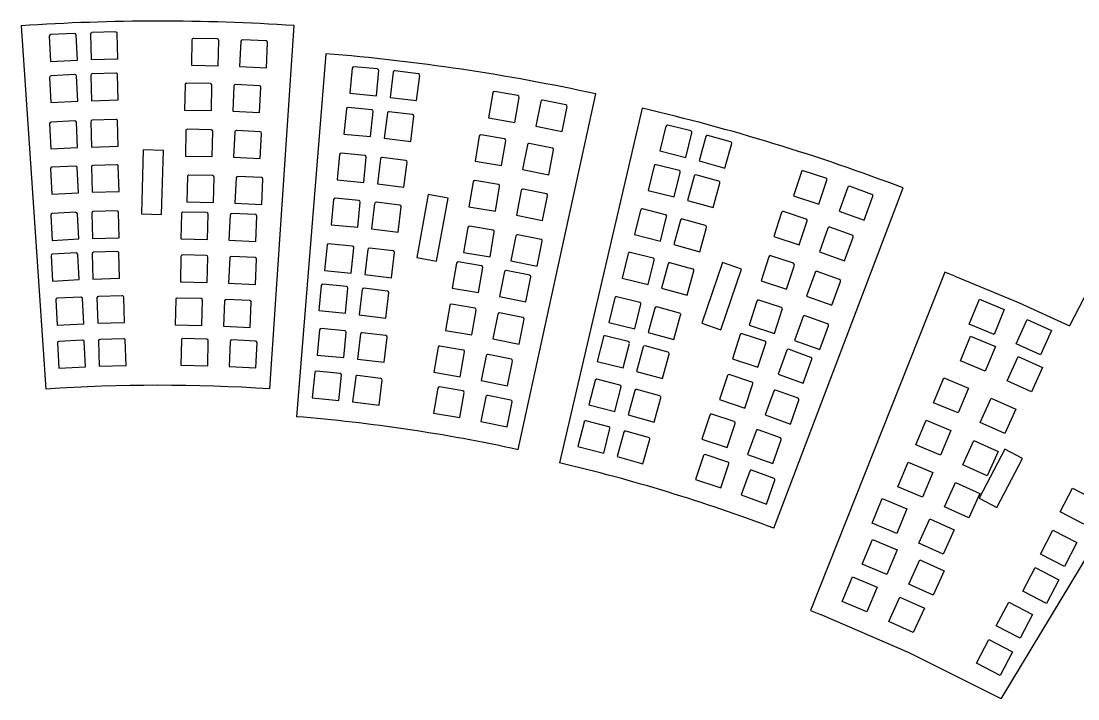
# Model space of a CAD drawing. Extents: x -234 to 632, y -244 to 547.
# Drawn here: x 186.4 to 344.1, y 425.5 to 526.6 of the extents above; entities that cross this region are included whole.
import ezdxf

# ---------------------------------------------------------------- set-up
doc = ezdxf.new("R2010")
doc.units = 0
doc.layers.get('0').update_dxf_attribs({"linetype": 'CONTINUOUS'})

msp = doc.modelspace()

# ---------------------------------------------------------------- linework, layer by layer
at = {"color": 7, "linetype": 'CONTINUOUS'}
for p, q in [((186.37, 525.87), (190.05, 471.67)), ((223.51, 471.71), (227.15, 525.91)), ((190.58, 524.34), (190.77, 520.56)), ((194.33, 524.75), (190.79, 524.57)), ((194.77, 520.77), (194.57, 524.54)), ((196.71, 524.63), (196.82, 520.85)), ((200.48, 524.96), (196.93, 524.86)), ((200.82, 520.96), (200.71, 524.74)), ((215.66, 523.94), (212.11, 524.01)), ((332.69, 425.47), (392.58, 524.61)), ((211.88, 523.79), (211.8, 520.01)), ((215.8, 519.93), (215.88, 523.71)), ((219.17, 523.59), (218.99, 519.82)), ((222.95, 523.63), (219.41, 523.81)), ((222.98, 519.63), (223.17, 523.4)), ((190.77, 520.56), (194.77, 520.77)), ((196.82, 520.85), (200.82, 520.96)), ((231.86, 521.72), (227.47, 467.57)), ((211.8, 520.01), (215.8, 519.93)), ((218.99, 519.82), (222.98, 519.63)), ((235.79, 519.58), (235.43, 515.82)), ((239.57, 519.44), (236.04, 519.78)), ((239.41, 515.43), (239.77, 519.19)), ((245.68, 518.72), (242.16, 519.15)), ((190.63, 518.19), (190.82, 514.42)), ((194.39, 518.61), (190.84, 518.42)), ((194.82, 514.62), (194.62, 518.4)), ((196.76, 518.48), (196.87, 514.71)), ((200.53, 518.81), (196.98, 518.71)), ((200.87, 514.82), (200.76, 518.59)), ((241.91, 518.96), (241.45, 515.21)), ((245.42, 514.73), (245.88, 518.47)), ((210.85, 517.1), (210.78, 513.32)), ((214.63, 517.25), (211.08, 517.32)), ((214.78, 513.24), (214.85, 517.02)), ((218.15, 516.9), (217.96, 513.13)), ((221.93, 516.94), (218.38, 517.12)), ((221.96, 512.94), (222.14, 516.71)), ((260.54, 515.46), (257.04, 516.06)), ((190.82, 514.42), (194.82, 514.62)), ((196.87, 514.71), (200.87, 514.82)), ((235.43, 515.82), (239.41, 515.43)), ((241.45, 515.21), (245.42, 514.73)), ((256.78, 515.88), (256.14, 512.16)), ((260.09, 511.48), (260.72, 515.2)), ((260.56, 462.65), (272.19, 515.72)), ((263.96, 514.6), (263.22, 510.9)), ((267.71, 514.08), (264.23, 514.78)), ((210.78, 513.32), (214.78, 513.24)), ((217.96, 513.13), (221.96, 512.94)), ((234.93, 513.49), (234.57, 509.73)), ((238.71, 513.35), (235.18, 513.69)), ((238.55, 509.35), (238.91, 513.1)), ((241.05, 512.87), (240.59, 509.12)), ((244.82, 512.64), (241.29, 513.07)), ((279.08, 513.59), (266.73, 460.68)), ((267.15, 510.12), (267.89, 513.82)), ((190.62, 511.29), (190.82, 507.51)), ((194.38, 511.7), (190.83, 511.52)), ((194.81, 507.72), (194.62, 511.49)), ((196.76, 511.58), (196.87, 507.8)), ((200.53, 511.91), (196.98, 511.81)), ((200.86, 507.91), (200.76, 511.69)), ((244.56, 508.64), (245.02, 512.39)), ((256.14, 512.16), (260.09, 511.48)), ((210.97, 510.23), (210.89, 506.45)), ((214.75, 510.37), (211.2, 510.45)), ((214.89, 506.37), (214.97, 510.15)), ((218.26, 510.03), (218.08, 506.26)), ((222.05, 510.07), (218.5, 510.25)), ((222.08, 506.07), (222.26, 509.84)), ((234.57, 509.73), (238.55, 509.35)), ((263.22, 510.9), (267.15, 510.12)), ((282.65, 510.89), (281.73, 507.22)), ((286.37, 510.19), (282.92, 511.05)), ((285.61, 506.25), (286.53, 509.91)), ((240.59, 509.12), (244.56, 508.64)), ((254.77, 509.41), (254.14, 505.69)), ((258.53, 509), (255.03, 509.6)), ((258.08, 505.02), (258.72, 508.74)), ((261.96, 508.14), (261.22, 504.44)), ((265.7, 507.62), (262.22, 508.32)), ((288.6, 509.37), (287.6, 505.73)), ((292.3, 508.58), (288.88, 509.52)), ((291.45, 504.66), (292.46, 508.3)), ((190.82, 507.51), (194.81, 507.72)), ((196.87, 507.8), (200.86, 507.91)), ((204.61, 507.37), (204.32, 497.81)), ((207.61, 507.28), (204.61, 507.37)), ((207.32, 497.72), (207.61, 507.28)), ((233.9, 506.67), (233.54, 502.91)), ((237.68, 506.52), (234.15, 506.87)), ((265.14, 503.65), (265.88, 507.36)), ((281.73, 507.22), (285.61, 506.25)), ((194.51, 504.95), (190.96, 504.77)), ((200.65, 505.16), (197.1, 505.06)), ((200.99, 501.16), (200.88, 504.94)), ((210.89, 506.45), (214.89, 506.37)), ((218.08, 506.26), (222.08, 506.07)), ((237.52, 502.52), (237.89, 506.28)), ((240.02, 506.04), (239.56, 502.3)), ((243.79, 505.81), (240.27, 506.24)), ((243.53, 501.81), (243.99, 505.56)), ((254.14, 505.69), (258.08, 505.02)), ((280.9, 504.99), (279.98, 501.33)), ((284.62, 504.29), (281.17, 505.16)), ((287.6, 505.73), (291.45, 504.66)), ((190.75, 504.54), (190.94, 500.76)), ((194.94, 500.97), (194.74, 504.74)), ((196.88, 504.83), (196.99, 501.05)), ((211.19, 503.39), (211.11, 499.61)), ((214.97, 503.53), (211.42, 503.6)), ((222.26, 503.23), (218.72, 503.4)), ((261.22, 504.44), (265.14, 503.65)), ((283.86, 500.36), (284.78, 504.02)), ((286.85, 503.47), (285.85, 499.84)), ((290.55, 502.69), (287.13, 503.63)), ((302.86, 504.12), (301.68, 500.54)), ((306.52, 503.16), (303.14, 504.27)), ((354.89, 504.41), (342.92, 481.13)), ((215.11, 499.53), (215.19, 503.3)), ((218.48, 503.19), (218.3, 499.42)), ((222.29, 499.22), (222.48, 503)), ((233.54, 502.91), (237.52, 502.52)), ((239.56, 502.3), (243.53, 501.81)), ((253.87, 502.6), (253.23, 498.88)), ((257.63, 502.19), (254.13, 502.78)), ((257.18, 498.21), (257.81, 501.93)), ((289.7, 498.77), (290.71, 502.41)), ((305.48, 499.29), (306.66, 502.87)), ((309.78, 501.8), (308.5, 498.25)), ((313.4, 500.73), (310.06, 501.94)), ((190.94, 500.76), (194.94, 500.97)), ((196.99, 501.05), (200.99, 501.16)), ((236.81, 499.83), (233.27, 500.17)), ((247.16, 500.72), (245.45, 491.31)), ((250.11, 500.18), (247.16, 500.72)), ((248.4, 490.77), (250.11, 500.18)), ((261.05, 501.33), (260.31, 497.62)), ((264.8, 500.81), (261.32, 501.5)), ((264.23, 496.84), (264.98, 500.54)), ((279.98, 501.33), (283.86, 500.36)), ((298.73, 450.92), (318.08, 501.69)), ((301.68, 500.54), (305.48, 499.29)), ((312.26, 496.89), (313.54, 500.45)), ((211.11, 499.61), (215.11, 499.53)), ((218.3, 499.42), (222.29, 499.22)), ((233.03, 499.97), (232.66, 496.21)), ((236.64, 495.83), (237.01, 499.58)), ((239.14, 499.35), (238.68, 495.6)), ((242.91, 499.12), (239.39, 499.55)), ((242.65, 495.12), (243.11, 498.87)), ((253.23, 498.88), (257.18, 498.21)), ((285.85, 499.84), (289.7, 498.77)), ((190.78, 497.64), (190.98, 493.87)), ((194.54, 498.06), (191, 497.88)), ((194.97, 494.08), (194.78, 497.85)), ((196.92, 497.93), (197.03, 494.16)), ((200.69, 498.26), (197.14, 498.16)), ((201.03, 494.27), (200.92, 498.04)), ((204.32, 497.81), (207.32, 497.72)), ((210.29, 497.87), (210.22, 494.09)), ((214.07, 498.02), (210.52, 498.09)), ((214.22, 494.01), (214.29, 497.79)), ((217.59, 497.67), (217.4, 493.9)), ((221.37, 497.71), (217.82, 497.89)), ((221.4, 493.71), (221.58, 497.48)), ((260.31, 497.62), (264.23, 496.84)), ((278.87, 498.39), (277.96, 494.73)), ((282.59, 497.69), (279.14, 498.56)), ((281.84, 493.76), (282.75, 497.42)), ((288.53, 496.09), (285.1, 497.03)), ((299.92, 498.03), (298.74, 494.44)), ((303.58, 497.06), (300.2, 498.17)), ((308.5, 498.25), (312.26, 496.89)), ((232.66, 496.21), (236.64, 495.83)), ((238.68, 495.6), (242.65, 495.12)), ((253.07, 495.8), (252.44, 492.08)), ((256.83, 495.39), (253.33, 495.99)), ((284.83, 496.88), (283.82, 493.24)), ((287.68, 492.17), (288.68, 495.81)), ((302.54, 493.19), (303.72, 496.78)), ((306.84, 495.71), (305.56, 492.15)), ((310.46, 494.64), (307.12, 495.84)), ((190.98, 493.87), (194.97, 494.08)), ((197.03, 494.16), (201.03, 494.27)), ((210.22, 494.09), (214.22, 494.01)), ((217.4, 493.9), (221.4, 493.71)), ((256.38, 491.41), (257.01, 495.13)), ((260.25, 494.53), (259.51, 490.83)), ((264, 494.01), (260.52, 494.7)), ((277.96, 494.73), (281.84, 493.76)), ((298.74, 494.44), (302.54, 493.19)), ((309.32, 490.8), (310.6, 494.35)), ((232.04, 493.15), (231.67, 489.39)), ((235.82, 493), (232.28, 493.35)), ((235.65, 489), (236.02, 492.76)), ((238.15, 492.53), (237.7, 488.78)), ((241.93, 492.29), (238.4, 492.72)), ((263.44, 490.04), (264.18, 493.74)), ((283.82, 493.24), (287.68, 492.17)), ((190.83, 491.58), (191.03, 487.81)), ((194.59, 492), (191.05, 491.81)), ((195.02, 488.01), (194.83, 491.78)), ((196.97, 491.87), (197.08, 488.09)), ((200.74, 492.2), (197.19, 492.1)), ((201.07, 488.21), (200.97, 491.98)), ((210.23, 491.47), (210.16, 487.69)), ((214.01, 491.61), (210.46, 491.69)), ((214.16, 487.61), (214.23, 491.38)), ((217.53, 491.27), (217.34, 487.5)), ((221.31, 491.31), (217.76, 491.48)), ((221.34, 487.31), (221.52, 491.08)), ((241.67, 488.29), (242.12, 492.04)), ((245.45, 491.31), (248.4, 490.77)), ((252.44, 492.08), (256.38, 491.41)), ((259.51, 490.83), (263.44, 490.04)), ((277.01, 491.9), (276.1, 488.24)), ((280.73, 491.2), (277.29, 492.07)), ((279.98, 487.27), (280.89, 490.93)), ((298.02, 491.42), (296.84, 487.84)), ((301.68, 490.46), (298.3, 491.57)), ((305.56, 492.15), (309.32, 490.8)), ((231.67, 489.39), (235.65, 489)), ((251.37, 490.48), (250.73, 486.76)), ((255.13, 490.07), (251.63, 490.66)), ((254.67, 486.09), (255.31, 489.81)), ((258.55, 489.21), (257.81, 485.5)), ((262.3, 488.69), (258.81, 489.38)), ((282.97, 490.38), (281.96, 486.75)), ((286.67, 489.6), (283.24, 490.54)), ((285.82, 485.68), (286.82, 489.32)), ((291.1, 490.55), (288.02, 481.5)), ((290.86, 480.53), (293.94, 489.59)), ((293.94, 489.59), (291.1, 490.55)), ((300.64, 486.59), (301.82, 490.17)), ((324.3, 489.12), (304.25, 438.63)), ((308.56, 488.03), (305.22, 489.24)), ((325.78, 488.54), (324.3, 489.12)), ((191.03, 487.81), (195.02, 488.01)), ((197.08, 488.09), (201.07, 488.21)), ((210.16, 487.69), (214.16, 487.61)), ((237.7, 488.78), (241.67, 488.29)), ((261.73, 484.72), (262.47, 488.42)), ((276.1, 488.24), (279.98, 487.27)), ((296.84, 487.84), (300.64, 486.59)), ((304.94, 489.1), (303.65, 485.55)), ((307.42, 484.19), (308.7, 487.74)), ((217.34, 487.5), (221.34, 487.31)), ((231.19, 487.14), (230.82, 483.39)), ((234.97, 487), (231.43, 487.35)), ((234.8, 483), (235.17, 486.76)), ((237.3, 486.52), (236.85, 482.77)), ((241.08, 486.29), (237.55, 486.72)), ((240.82, 482.29), (241.27, 486.04)), ((250.73, 486.76), (254.67, 486.09)), ((281.96, 486.75), (285.82, 485.68)), ((191.55, 485), (191.75, 481.23)), ((195.31, 485.41), (191.77, 485.23)), ((195.74, 481.43), (195.55, 485.2)), ((197.69, 485.29), (197.8, 481.51)), ((201.46, 485.62), (197.91, 485.52)), ((201.79, 481.62), (201.69, 485.4)), ((209.45, 485.05), (209.38, 481.27)), ((213.23, 485.2), (209.68, 485.27)), ((213.37, 481.19), (213.45, 484.97)), ((216.75, 484.85), (216.56, 481.08)), ((220.53, 484.89), (216.98, 485.07)), ((220.56, 480.89), (220.74, 484.66)), ((257.81, 485.5), (261.73, 484.72)), ((275.03, 485.3), (274.11, 481.64)), ((278.75, 484.6), (275.3, 485.46)), ((296.22, 484.82), (295.05, 481.23)), ((299.88, 483.85), (296.51, 484.96)), ((303.65, 485.55), (307.42, 484.19)), ((327.94, 481.39), (329.47, 485.08)), ((329.47, 485.08), (333.16, 483.54)), ((230.82, 483.39), (234.8, 483)), ((250.36, 484.16), (249.72, 480.44)), ((254.12, 483.74), (250.62, 484.34)), ((253.67, 479.76), (254.3, 483.48)), ((257.54, 482.88), (256.8, 479.18)), ((261.29, 482.36), (257.81, 483.06)), ((277.99, 480.66), (278.91, 484.33)), ((280.99, 483.78), (279.98, 480.14)), ((284.68, 482.99), (281.26, 483.94)), ((298.85, 479.98), (300.02, 483.57)), ((333.16, 483.54), (331.63, 479.85)), ((191.75, 481.23), (195.74, 481.43)), ((197.8, 481.51), (201.79, 481.62)), ((209.38, 481.27), (213.37, 481.19)), ((236.85, 482.77), (240.82, 482.29)), ((260.72, 478.4), (261.47, 482.1)), ((274.11, 481.64), (277.99, 480.66)), ((283.84, 479.08), (284.84, 482.72)), ((288.02, 481.5), (290.86, 480.53)), ((295.05, 481.23), (298.85, 479.98)), ((303.14, 482.5), (301.86, 478.94)), ((306.77, 481.43), (303.43, 482.63)), ((331.63, 479.85), (327.94, 481.39)), ((334.93, 478.42), (336.57, 482.06)), ((336.57, 482.06), (340.21, 480.42)), ((216.56, 481.08), (220.56, 480.89)), ((230.93, 480.53), (230.56, 476.77)), ((234.71, 480.39), (231.17, 480.73)), ((234.54, 476.38), (234.91, 480.14)), ((237.04, 479.91), (236.58, 476.16)), ((240.81, 479.67), (237.29, 480.1)), ((249.72, 480.44), (253.67, 479.76)), ((277.02, 478.79), (273.58, 479.65)), ((279.98, 480.14), (283.84, 479.08)), ((293.75, 479.81), (292.57, 476.22)), ((297.41, 478.84), (294.03, 479.95)), ((305.62, 477.59), (306.9, 481.14)), ((340.21, 480.42), (338.57, 476.78)), ((191.79, 478.57), (191.98, 474.8)), ((195.55, 478.99), (192, 478.81)), ((195.98, 475.01), (195.78, 478.78)), ((197.93, 478.86), (198.03, 475.09)), ((201.69, 479.19), (198.14, 479.09)), ((202.03, 475.2), (201.92, 478.97)), ((210.3, 479), (210.23, 475.23)), ((214.08, 479.15), (210.53, 479.22)), ((214.23, 475.15), (214.3, 478.92)), ((217.6, 478.81), (217.41, 475.04)), ((221.38, 478.85), (217.83, 479.02)), ((221.41, 474.84), (221.59, 478.62)), ((240.55, 475.68), (241.01, 479.42)), ((252.39, 477.51), (248.89, 478.11)), ((256.8, 479.18), (260.72, 478.4)), ((273.3, 479.49), (272.39, 475.82)), ((276.27, 474.85), (277.18, 478.51)), ((282.96, 477.18), (279.53, 478.12)), ((296.37, 474.97), (297.55, 478.56)), ((301.86, 478.94), (305.62, 477.59)), ((326.61, 475.89), (328.14, 479.58)), ((328.14, 479.58), (331.83, 478.04)), ((338.57, 476.78), (334.93, 478.42)), ((230.56, 476.77), (234.54, 476.38)), ((248.63, 477.93), (248, 474.2)), ((251.94, 473.53), (252.58, 477.25)), ((255.82, 476.65), (255.08, 472.95)), ((259.56, 476.13), (256.08, 476.83)), ((279.26, 477.97), (278.25, 474.33)), ((282.11, 473.26), (283.11, 476.9)), ((300.67, 477.48), (299.39, 473.93)), ((304.3, 476.41), (300.96, 477.62)), ((331.83, 478.04), (330.29, 474.36)), ((333.6, 472.92), (335.24, 476.56)), ((335.24, 476.56), (338.88, 474.92)), ((191.98, 474.8), (195.98, 475.01)), ((198.03, 475.09), (202.03, 475.2)), ((210.23, 475.23), (214.23, 475.15)), ((217.41, 475.04), (221.41, 474.84)), ((236.58, 476.16), (240.55, 475.68)), ((259, 472.16), (259.74, 475.87)), ((272.39, 475.82), (276.27, 474.85)), ((292.57, 476.22), (296.37, 474.97)), ((303.15, 472.58), (304.43, 476.13)), ((330.29, 474.36), (326.61, 475.89)), ((338.88, 474.92), (337.24, 471.28)), ((230.2, 474.14), (229.84, 470.38)), ((233.98, 474), (230.45, 474.34)), ((233.82, 469.99), (234.18, 473.75)), ((236.32, 473.52), (235.86, 469.77)), ((240.09, 473.29), (236.57, 473.71)), ((248, 474.2), (251.94, 473.53)), ((278.25, 474.33), (282.11, 473.26)), ((291.82, 473.7), (290.64, 470.11)), ((295.48, 472.73), (292.1, 473.84)), ((299.39, 473.93), (303.15, 472.58)), ((322.59, 469.66), (324.13, 473.34)), ((324.13, 473.34), (327.81, 471.81)), ((239.83, 469.29), (240.29, 473.04)), ((248.58, 471.82), (247.94, 468.1)), ((252.34, 471.41), (248.84, 472.01)), ((255.08, 472.95), (259, 472.16)), ((272.06, 472.98), (271.15, 469.32)), ((275.78, 472.28), (272.34, 473.15)), ((275.03, 468.35), (275.94, 472.01)), ((294.44, 468.86), (295.62, 472.45)), ((327.81, 471.81), (326.28, 468.12)), ((337.24, 471.28), (333.6, 472.92)), ((229.84, 470.38), (233.82, 469.99)), ((251.89, 467.43), (252.52, 471.15)), ((255.76, 470.55), (255.02, 466.85)), ((259.51, 470.03), (256.03, 470.72)), ((278.02, 471.47), (277.01, 467.83)), ((281.72, 470.68), (278.29, 471.62)), ((280.87, 466.76), (281.87, 470.4)), ((298.74, 471.38), (297.46, 467.83)), ((302.37, 470.31), (299.02, 471.51)), ((329.58, 466.69), (331.22, 470.33)), ((331.22, 470.33), (334.86, 468.68)), ((235.86, 469.77), (239.83, 469.29)), ((258.95, 466.06), (259.69, 469.76)), ((271.15, 469.32), (275.03, 468.35)), ((290.64, 470.11), (294.44, 468.86)), ((301.22, 466.47), (302.5, 470.02)), ((326.28, 468.12), (322.59, 469.66)), ((334.86, 468.68), (333.22, 465.04)), ((247.94, 468.1), (251.89, 467.43)), ((277.01, 467.83), (280.87, 466.76)), ((289.19, 467.79), (288.01, 464.21)), ((292.85, 466.83), (289.48, 467.94)), ((297.46, 467.83), (301.22, 466.47)), ((319.96, 463.36), (321.5, 467.04)), ((321.5, 467.04), (325.19, 465.51)), ((255.02, 466.85), (258.95, 466.06)), ((270.41, 466.77), (269.49, 463.11)), ((274.12, 466.07), (270.68, 466.93)), ((273.37, 462.14), (274.29, 465.8)), ((291.81, 462.96), (292.99, 466.54)), ((296.11, 465.47), (294.83, 461.92)), ((299.74, 464.4), (296.4, 465.61)), ((325.19, 465.51), (323.65, 461.82)), ((333.22, 465.04), (329.58, 466.69)), ((276.36, 465.25), (275.36, 461.61)), ((280.06, 464.46), (276.64, 465.41)), ((279.21, 460.55), (280.22, 464.19)), ((288.01, 464.21), (291.81, 462.96)), ((298.59, 460.56), (299.87, 464.11)), ((326.96, 460.39), (328.6, 464.03)), ((328.6, 464.03), (332.24, 462.38)), ((269.49, 463.11), (273.37, 462.14)), ((323.65, 461.82), (319.96, 463.36)), ((333.22, 462.7), (329.39, 455.43)), ((332.24, 462.38), (330.59, 458.74)), ((335.87, 461.31), (333.22, 462.7)), ((275.36, 461.61), (279.21, 460.55)), ((288.24, 461.76), (287.06, 458.18)), ((291.9, 460.8), (288.52, 461.91)), ((294.83, 461.92), (298.59, 460.56)), ((317.26, 457.08), (318.79, 460.77)), ((318.79, 460.77), (322.48, 459.23)), ((332.05, 454.03), (335.87, 461.31)), ((290.86, 456.93), (292.04, 460.52)), ((295.16, 459.44), (293.88, 455.89)), ((298.78, 458.37), (295.44, 459.58)), ((322.48, 459.23), (320.94, 455.55)), ((330.59, 458.74), (326.96, 460.39)), ((287.06, 458.18), (290.86, 456.93)), ((297.64, 454.53), (298.92, 458.09)), ((324.25, 454.11), (325.89, 457.75)), ((325.89, 457.75), (329.53, 456.11)), ((320.94, 455.55), (317.26, 457.08)), ((329.53, 456.11), (327.89, 452.47)), ((341.5, 453.37), (343.35, 456.91)), ((343.35, 456.91), (346.89, 455.07)), ((293.88, 455.89), (297.64, 454.53)), ((313.41, 451.68), (314.94, 455.36)), ((314.94, 455.36), (318.63, 453.83)), ((329.39, 455.43), (332.05, 454.03)), ((318.63, 453.83), (317.1, 450.14)), ((327.89, 452.47), (324.25, 454.11)), ((345.05, 451.53), (341.5, 453.37)), ((317.1, 450.14), (313.41, 451.68)), ((320.4, 448.71), (322.04, 452.35)), ((322.04, 452.35), (325.68, 450.71)), ((325.68, 450.71), (324.04, 447.07)), ((338.59, 447.08), (340.43, 450.62)), ((340.43, 450.62), (343.97, 448.78)), ((311.93, 445.55), (313.46, 449.23)), ((313.46, 449.23), (317.15, 447.7)), ((324.04, 447.07), (320.4, 448.71)), ((343.97, 448.78), (342.13, 445.24)), ((317.15, 447.7), (315.61, 444.01)), ((342.13, 445.24), (338.59, 447.08)), ((315.61, 444.01), (311.93, 445.55)), ((318.92, 442.58), (320.56, 446.22)), ((320.56, 446.22), (324.2, 444.57)), ((335.91, 441.54), (337.75, 445.08)), ((337.75, 445.08), (341.29, 443.23)), ((308.95, 439.98), (310.49, 443.67)), ((310.49, 443.67), (314.17, 442.13)), ((324.2, 444.57), (322.56, 440.94)), ((314.17, 442.13), (312.64, 438.45)), ((322.56, 440.94), (318.92, 442.58)), ((341.29, 443.23), (339.45, 439.69)), ((315.94, 437.01), (317.59, 440.65)), ((317.59, 440.65), (321.23, 439.01)), ((339.45, 439.69), (335.91, 441.54)), ((304.25, 438.63), (305.72, 438.05)), ((312.64, 438.45), (308.95, 439.98)), ((321.23, 439.01), (319.58, 435.37)), ((331.97, 436.36), (333.82, 439.9)), ((333.82, 439.9), (337.36, 438.06)), ((337.36, 438.06), (335.51, 434.52)), ((319.58, 435.37), (315.94, 437.01)), ((335.51, 434.52), (331.97, 436.36)), ((329, 430.8), (330.84, 434.34)), ((330.84, 434.34), (334.39, 432.5)), ((334.39, 432.5), (332.54, 428.95)), ((332.54, 428.95), (329, 430.8))]:
    msp.add_line(p, q, dxfattribs=at)
at = {"color": 7, "linetype": 'CONTINUOUS', "flags": 128}
for points in [[(325.78, 488.54), (335.29, 484.58), (342.92, 481.13)], [(332.69, 425.47), (318.96, 432.36), (305.72, 438.05)]]:
    msp.add_lwpolyline(points, dxfattribs=at)
at = {"color": 7, "linetype": 'CONTINUOUS'}
for centre, radius, start, end in [((207.07, 221.43), 305.15, 86.2275, 93.8896), ((190.8, 524.35), 0.224, 92.9613, 182.9613), ((194.35, 524.53), 0.224, 2.9613, 92.9613), ((196.94, 524.63), 0.224, 91.593, 181.593), ((200.49, 524.73), 0.224, 1.593, 91.593), ((212.1, 523.78), 0.224, 88.8384, 178.8384), ((215.65, 523.71), 0.224, 358.8384, 88.8384), ((219.4, 523.58), 0.224, 87.2112, 177.2112), ((222.94, 523.41), 0.224, 357.2112, 87.2112), ((207.17, 217.57), 305.15, 77.6971, 85.359), ((236.02, 519.56), 0.224, 84.4308, 174.4308), ((239.55, 519.21), 0.224, 354.4308, 84.4308), ((242.13, 518.93), 0.224, 83.0625, 173.0625), ((190.85, 518.2), 0.224, 92.9613, 182.9613), ((194.4, 518.38), 0.224, 2.9613, 92.9613), ((196.99, 518.49), 0.224, 91.593, 181.593), ((200.54, 518.59), 0.224, 1.593, 91.593), ((245.65, 518.5), 0.224, 353.0625, 83.0625), ((211.08, 517.09), 0.224, 88.8384, 178.8384), ((214.63, 517.02), 0.224, 358.8384, 88.8384), ((218.37, 516.89), 0.224, 87.2112, 177.2112), ((221.92, 516.72), 0.224, 357.2112, 87.2112), ((257, 515.84), 0.224, 80.3079, 170.3079), ((260.5, 515.24), 0.224, 350.3079, 80.3079), ((264.18, 514.56), 0.224, 78.6807, 168.6807), ((235.16, 513.47), 0.224, 84.4308, 174.4308), ((238.69, 513.13), 0.224, 354.4308, 84.4308), ((241.27, 512.84), 0.224, 83.0625, 173.0625), ((267.67, 513.86), 0.224, 348.6807, 78.6807), ((209.71, 216.42), 305.16, 69.1997, 76.8615), ((190.85, 511.3), 0.224, 92.9613, 182.9613), ((194.39, 511.48), 0.224, 2.9613, 92.9613), ((196.98, 511.58), 0.224, 91.593, 181.593), ((200.53, 511.68), 0.224, 1.593, 91.593), ((244.79, 512.41), 0.224, 353.0625, 83.0625), ((211.19, 510.22), 0.224, 88.8384, 178.8384), ((214.75, 510.15), 0.224, 358.8384, 88.8384), ((218.49, 510.02), 0.224, 87.2112, 177.2112), ((222.03, 509.85), 0.224, 357.2112, 87.2112), ((282.87, 510.83), 0.224, 75.9334, 165.9334), ((286.31, 509.97), 0.224, 345.9334, 75.9334), ((254.99, 509.38), 0.224, 80.3079, 170.3079), ((258.5, 508.78), 0.224, 350.3079, 80.3079), ((262.18, 508.1), 0.224, 78.6807, 168.6807), ((288.82, 509.31), 0.224, 74.5651, 164.5651), ((292.24, 508.36), 0.224, 344.5651, 74.5651), ((234.13, 506.64), 0.224, 84.4308, 174.4308), ((237.66, 506.3), 0.224, 354.4308, 84.4308), ((265.66, 507.4), 0.224, 348.6807, 78.6807), ((194.52, 504.73), 0.224, 2.9613, 92.9613), ((197.11, 504.83), 0.224, 91.593, 181.593), ((200.66, 504.93), 0.224, 1.593, 91.593), ((240.24, 506.02), 0.224, 83.0625, 173.0625), ((243.77, 505.59), 0.224, 353.0625, 83.0625), ((281.12, 504.94), 0.224, 75.9334, 165.9334), ((190.97, 504.55), 0.224, 92.9613, 182.9613), ((211.41, 503.38), 0.224, 88.8384, 178.8384), ((214.96, 503.31), 0.224, 358.8384, 88.8384), ((218.71, 503.18), 0.224, 87.2112, 177.2112), ((284.56, 504.08), 0.224, 345.9334, 75.9334), ((287.07, 503.42), 0.224, 74.5651, 164.5651), ((303.07, 504.05), 0.224, 71.8105, 161.8105), ((222.25, 503.01), 0.224, 357.2112, 87.2112), ((254.09, 502.56), 0.224, 80.3079, 170.3079), ((257.59, 501.97), 0.224, 350.3079, 80.3079), ((290.49, 502.47), 0.224, 344.5651, 74.5651), ((306.45, 502.94), 0.224, 341.8105, 71.8105), ((309.99, 501.73), 0.224, 70.1832, 160.1832), ((233.25, 499.95), 0.224, 84.4308, 174.4308), ((261.27, 501.28), 0.224, 78.6807, 168.6807), ((264.76, 500.59), 0.224, 348.6807, 78.6807), ((313.33, 500.52), 0.224, 340.1832, 70.1832), ((236.78, 499.61), 0.224, 354.4308, 84.4308), ((239.36, 499.32), 0.224, 83.0625, 173.0625), ((242.89, 498.89), 0.224, 353.0625, 83.0625), ((191.01, 497.65), 0.224, 92.9613, 182.9613), ((194.56, 497.83), 0.224, 2.9613, 92.9613), ((197.15, 497.94), 0.224, 91.593, 181.593), ((200.7, 498.04), 0.224, 1.593, 91.593), ((210.52, 497.86), 0.224, 88.8384, 178.8384), ((214.07, 497.79), 0.224, 358.8384, 88.8384), ((217.81, 497.66), 0.224, 87.2112, 177.2112), ((221.36, 497.49), 0.224, 357.2112, 87.2112), ((279.09, 498.34), 0.224, 75.9334, 165.9334), ((282.54, 497.48), 0.224, 345.9334, 75.9334), ((285.04, 496.82), 0.224, 74.5651, 164.5651), ((300.13, 497.96), 0.224, 71.8105, 161.8105), ((303.51, 496.85), 0.224, 341.8105, 71.8105), ((253.29, 495.77), 0.224, 80.3079, 170.3079), ((288.47, 495.87), 0.224, 344.5651, 74.5651), ((307.05, 495.63), 0.224, 70.1832, 160.1832), ((256.79, 495.17), 0.224, 350.3079, 80.3079), ((260.47, 494.48), 0.224, 78.6807, 168.6807), ((263.96, 493.79), 0.224, 348.6807, 78.6807), ((310.39, 494.43), 0.224, 340.1832, 70.1832), ((232.26, 493.13), 0.224, 84.4308, 174.4308), ((235.8, 492.78), 0.224, 354.4308, 84.4308), ((238.38, 492.5), 0.224, 83.0625, 173.0625), ((241.9, 492.07), 0.224, 353.0625, 83.0625), ((191.06, 491.59), 0.224, 92.9613, 182.9613), ((194.6, 491.77), 0.224, 2.9613, 92.9613), ((197.2, 491.87), 0.224, 91.593, 181.593), ((200.75, 491.97), 0.224, 1.593, 91.593), ((210.46, 491.46), 0.224, 88.8384, 178.8384), ((214.01, 491.39), 0.224, 358.8384, 88.8384), ((217.75, 491.26), 0.224, 87.2112, 177.2112), ((221.3, 491.09), 0.224, 357.2112, 87.2112), ((277.23, 491.85), 0.224, 75.9334, 165.9334), ((280.68, 490.99), 0.224, 345.9334, 75.9334), ((298.23, 491.35), 0.224, 71.8105, 161.8105), ((251.59, 490.44), 0.224, 80.3079, 170.3079), ((255.09, 489.85), 0.224, 350.3079, 80.3079), ((258.77, 489.16), 0.224, 78.6807, 168.6807), ((283.18, 490.33), 0.224, 74.5651, 164.5651), ((286.61, 489.38), 0.224, 344.5651, 74.5651), ((301.61, 490.24), 0.224, 341.8105, 71.8105), ((305.15, 489.03), 0.224, 70.1832, 160.1832), ((262.25, 488.47), 0.224, 348.6807, 78.6807), ((308.49, 487.82), 0.224, 340.1832, 70.1832), ((231.41, 487.12), 0.224, 84.4308, 174.4308), ((234.95, 486.78), 0.224, 354.4308, 84.4308), ((237.53, 486.5), 0.224, 83.0625, 173.0625), ((241.05, 486.07), 0.224, 353.0625, 83.0625), ((191.78, 485.01), 0.224, 92.9613, 182.9613), ((195.32, 485.19), 0.224, 2.9613, 92.9613), ((197.92, 485.29), 0.224, 91.593, 181.593), ((201.47, 485.39), 0.224, 1.593, 91.593), ((209.68, 485.04), 0.224, 88.8384, 178.8384), ((213.23, 484.97), 0.224, 358.8384, 88.8384), ((216.97, 484.84), 0.224, 87.2112, 177.2112), ((220.52, 484.67), 0.224, 357.2112, 87.2112), ((275.25, 485.24), 0.224, 75.9334, 165.9334), ((278.69, 484.38), 0.224, 345.9334, 75.9334), ((296.44, 484.75), 0.224, 71.8105, 161.8105), ((250.58, 484.12), 0.224, 80.3079, 170.3079), ((254.08, 483.52), 0.224, 350.3079, 80.3079), ((257.76, 482.84), 0.224, 78.6807, 168.6807), ((281.2, 483.72), 0.224, 74.5651, 164.5651), ((284.63, 482.78), 0.224, 344.5651, 74.5651), ((299.81, 483.64), 0.224, 341.8105, 71.8105), ((261.25, 482.14), 0.224, 348.6807, 78.6807), ((303.35, 482.42), 0.224, 70.1832, 160.1832), ((306.69, 481.22), 0.224, 340.1832, 70.1832), ((231.15, 480.51), 0.224, 84.4308, 174.4308), ((234.68, 480.16), 0.224, 354.4308, 84.4308), ((237.26, 479.88), 0.224, 83.0625, 173.0625), ((240.79, 479.45), 0.224, 353.0625, 83.0625), ((273.52, 479.43), 0.224, 75.9334, 165.9334), ((293.96, 479.74), 0.224, 71.8105, 161.8105), ((192.01, 478.58), 0.224, 92.9613, 182.9613), ((195.56, 478.77), 0.224, 2.9613, 92.9613), ((198.15, 478.87), 0.224, 91.593, 181.593), ((201.7, 478.97), 0.224, 1.593, 91.593), ((210.53, 479), 0.224, 88.8384, 178.8384), ((214.08, 478.93), 0.224, 358.8384, 88.8384), ((217.82, 478.8), 0.224, 87.2112, 177.2112), ((221.37, 478.63), 0.224, 357.2112, 87.2112), ((248.85, 477.89), 0.224, 80.3079, 170.3079), ((276.97, 478.57), 0.224, 345.9334, 75.9334), ((279.47, 477.91), 0.224, 74.5651, 164.5651), ((297.34, 478.63), 0.224, 341.8105, 71.8105), ((252.36, 477.29), 0.224, 350.3079, 80.3079), ((256.04, 476.61), 0.224, 78.6807, 168.6807), ((282.9, 476.96), 0.224, 344.5651, 74.5651), ((300.88, 477.41), 0.224, 70.1832, 160.1832), ((259.52, 475.91), 0.224, 348.6807, 78.6807), ((304.22, 476.2), 0.224, 340.1832, 70.1832), ((230.43, 474.12), 0.224, 84.4308, 174.4308), ((233.96, 473.77), 0.224, 354.4308, 84.4308), ((236.54, 473.49), 0.224, 83.0625, 173.0625), ((292.03, 473.63), 0.224, 71.8105, 161.8105), ((207.08, 221.61), 250.64, 86.2403, 93.8944), ((240.06, 473.06), 0.224, 353.0625, 83.0625), ((248.8, 471.79), 0.224, 80.3079, 170.3079), ((272.28, 472.93), 0.224, 75.9334, 165.9334), ((275.73, 472.07), 0.224, 345.9334, 75.9334), ((295.41, 472.52), 0.224, 341.8105, 71.8105), ((252.3, 471.19), 0.224, 350.3079, 80.3079), ((255.98, 470.5), 0.224, 78.6807, 168.6807), ((278.23, 471.41), 0.224, 74.5651, 164.5651), ((281.66, 470.46), 0.224, 344.5651, 74.5651), ((298.95, 471.3), 0.224, 70.1832, 160.1832), ((302.29, 470.1), 0.224, 340.1832, 70.1832), ((259.47, 469.81), 0.224, 348.6807, 78.6807), ((207.21, 217.76), 250.63, 77.7096, 85.364), ((289.41, 467.72), 0.224, 71.8105, 161.8105), ((270.62, 466.72), 0.224, 75.9334, 165.9334), ((274.07, 465.85), 0.224, 345.9334, 75.9334), ((292.78, 466.61), 0.224, 341.8105, 71.8105), ((296.32, 465.39), 0.224, 70.1832, 160.1832), ((276.58, 465.19), 0.224, 74.5651, 164.5651), ((280, 464.25), 0.224, 344.5651, 74.5651), ((299.66, 464.19), 0.224, 340.1832, 70.1832), ((288.45, 461.69), 0.224, 71.8105, 161.8105), ((291.83, 460.59), 0.224, 341.8105, 71.8105), ((209.78, 216.61), 250.63, 69.2122, 76.8666), ((295.37, 459.37), 0.224, 70.1832, 160.1832), ((298.71, 458.16), 0.224, 340.1832, 70.1832)]:
    msp.add_arc(centre, radius, start, end, dxfattribs=at)

doc.saveas('drawing.dxf')
